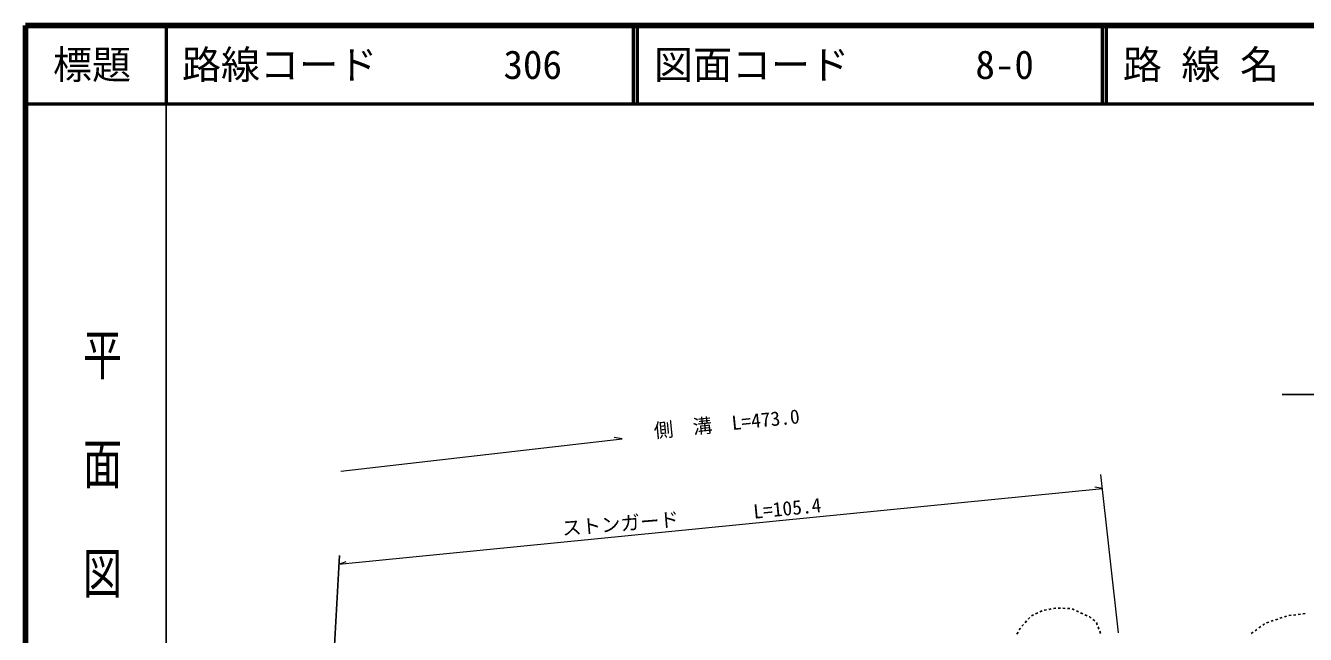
# Model space of a CAD drawing. Units: millimetres, scale not verified. Extents: x 40000 to 680000, y 20000 to 380000.
# Drawn here: x 40000 to 203741, y 302054 to 380000 of the extents above; entities that cross this region are included whole.
import ezdxf
from ezdxf.enums import TextEntityAlignment as Align

# ---------------------------------------------------------------- set-up
doc = ezdxf.new("R2010")
doc.units = ezdxf.units.MM
doc.header["$LTSCALE"] = 1000
for name, color, linetype, lineweight in [('M-BGD', 7, 'Continuous', 25), ('M-STR-HTXT', 7, 'Continuous', 13), ('M-TTL', 2, 'Continuous', 140), ('M-TTL-BAND', 7, 'Continuous', 25), ('M-TTL-LINE', 7, 'Continuous', 50)]:
    doc.layers.add(name, color=color, linetype=linetype, lineweight=lineweight)
doc.layers.add('M-TTL-TXT', color=7, linetype='Continuous')
doc.styles.add('@ＭＳ ゴシック', font='')
doc.styles.add('ＭＳ ゴシック', font='')
doc.styles.get('@ＭＳ ゴシック').set_extended_font_data('@MS Gothic')
doc.styles.get('ＭＳ ゴシック').set_extended_font_data('MS Gothic')

msp = doc.modelspace()

# ---------------------------------------------------------------- linework, layer by layer
at = {"layer": 'M-BGD'}
for p, q in [((200786, 332769), (233816, 332769)), ((78736, 286188), (80148, 312162)), ((168679, 304436), (168951, 304561)), ((169224, 304687), (169497, 304812)), ((169769, 304937), (170042, 305062)), ((170329, 305144), (170623, 305203)), ((170917, 305262), (171211, 305320)), ((171505, 305379), (171772, 305433)), ((171772, 305433), (171800, 305432)), ((172100, 305420), (172400, 305408)), ((172699, 305396), (172999, 305385)), ((173299, 305373), (173599, 305361)), ((173895, 305335), (174167, 305208)), ((174439, 305082), (174711, 304956)), ((174983, 304829), (175255, 304703)), ((175527, 304577), (175800, 304450)), ((202224, 304540), (202522, 304574)), ((202820, 304609), (203118, 304644)), ((203416, 304678), (203714, 304713)), ((167480, 303101), (167677, 303327)), ((167874, 303553), (168071, 303780)), ((168268, 304006), (168465, 304232)), ((176072, 304324), (176152, 304286)), ((176152, 304286), (176316, 304154)), ((176550, 303965), (176783, 303776)), ((177014, 303586), (177115, 303303)), ((177217, 303021), (177319, 302739)), ((197787, 302878), (198031, 303053)), ((198274, 303227), (198518, 303402)), ((198778, 303546), (199062, 303642)), ((199346, 303739), (199630, 303835)), ((199915, 303931), (200199, 304027)), ((200483, 304123), (200767, 304219)), ((201051, 304315), (201335, 304411)), ((201628, 304471), (201926, 304505)), ((166826, 302101), (166973, 302362)), ((167121, 302624), (167228, 302813)), ((167228, 302813), (167283, 302875)), ((177421, 302457), (177522, 302175)), ((196812, 302178), (197056, 302353)), ((197299, 302528), (197543, 302703))]:
    msp.add_line(p, q, dxfattribs=at)
at = {"layer": 'M-STR-HTXT'}
for p, q in [((80333, 322938), (116316, 327114)), ((116316, 327114), (115322, 327260)), ((179843, 302253), (177571, 322516)), ((80088, 311052), (177772, 320724)), ((177772, 320724), (176781, 320887)), ((80088, 311052), (81027, 311406))]:
    msp.add_line(p, q, dxfattribs=at)
at = {"layer": 'M-TTL'}
for p, q in [((40000, 380000), (40000, 20000)), ((680000, 380000), (40000, 380000))]:
    msp.add_line(p, q, dxfattribs=at)
at = {"layer": 'M-TTL-BAND'}
msp.add_line((58000, 370000), (58000, 20000), dxfattribs=at)
at = {"layer": 'M-TTL-LINE'}
for p, q in [((58000, 380000), (58000, 370000)), ((117750, 380000), (117750, 370000)), ((118250, 380000), (118250, 370000)), ((177750, 380000), (177750, 370000)), ((178250, 380000), (178250, 370000)), ((40000, 370000), (680000, 370000))]:
    msp.add_line(p, q, dxfattribs=at)

# ---------------------------------------------------------------- texts
at = {"layer": 'M-STR-HTXT', "style": 'ＭＳ ゴシック'}
for s, rotation, p in [('側\u3000溝\u3000L=473.0', 5.765, (120533, 326659)), ('L=105.4', 5.655, (133250, 316315)), ('ストンガード', 4.677, (108753, 314166))]:
    msp.add_text(s, height=1833, rotation=rotation, dxfattribs=at).set_placement(p, align=Align.BOTTOM_LEFT)
at = {"layer": 'M-TTL-BAND', "style": '@ＭＳ ゴシック', "width": 1.4}
msp.add_text('平  面  図', height=3666, rotation=270, dxfattribs=at).set_placement((49777, 306475), align=Align.MIDDLE_RIGHT)
at = {"layer": 'M-TTL-TXT', "style": 'ＭＳ ゴシック'}
msp.add_text('標題', height=3666, dxfattribs=at).set_placement((48500, 375000), align=Align.MIDDLE_CENTER)
for s, p in [('路線コード', (60000, 375000)), ('306', (101142, 375000)), ('図面コード', (120380, 375000)), ('8-0', (161521, 375000)), ('路 線 名', (180380, 375000))]:
    msp.add_text(s, height=3666, dxfattribs=at).set_placement(p, align=Align.MIDDLE_LEFT)

doc.saveas('drawing.dxf')
